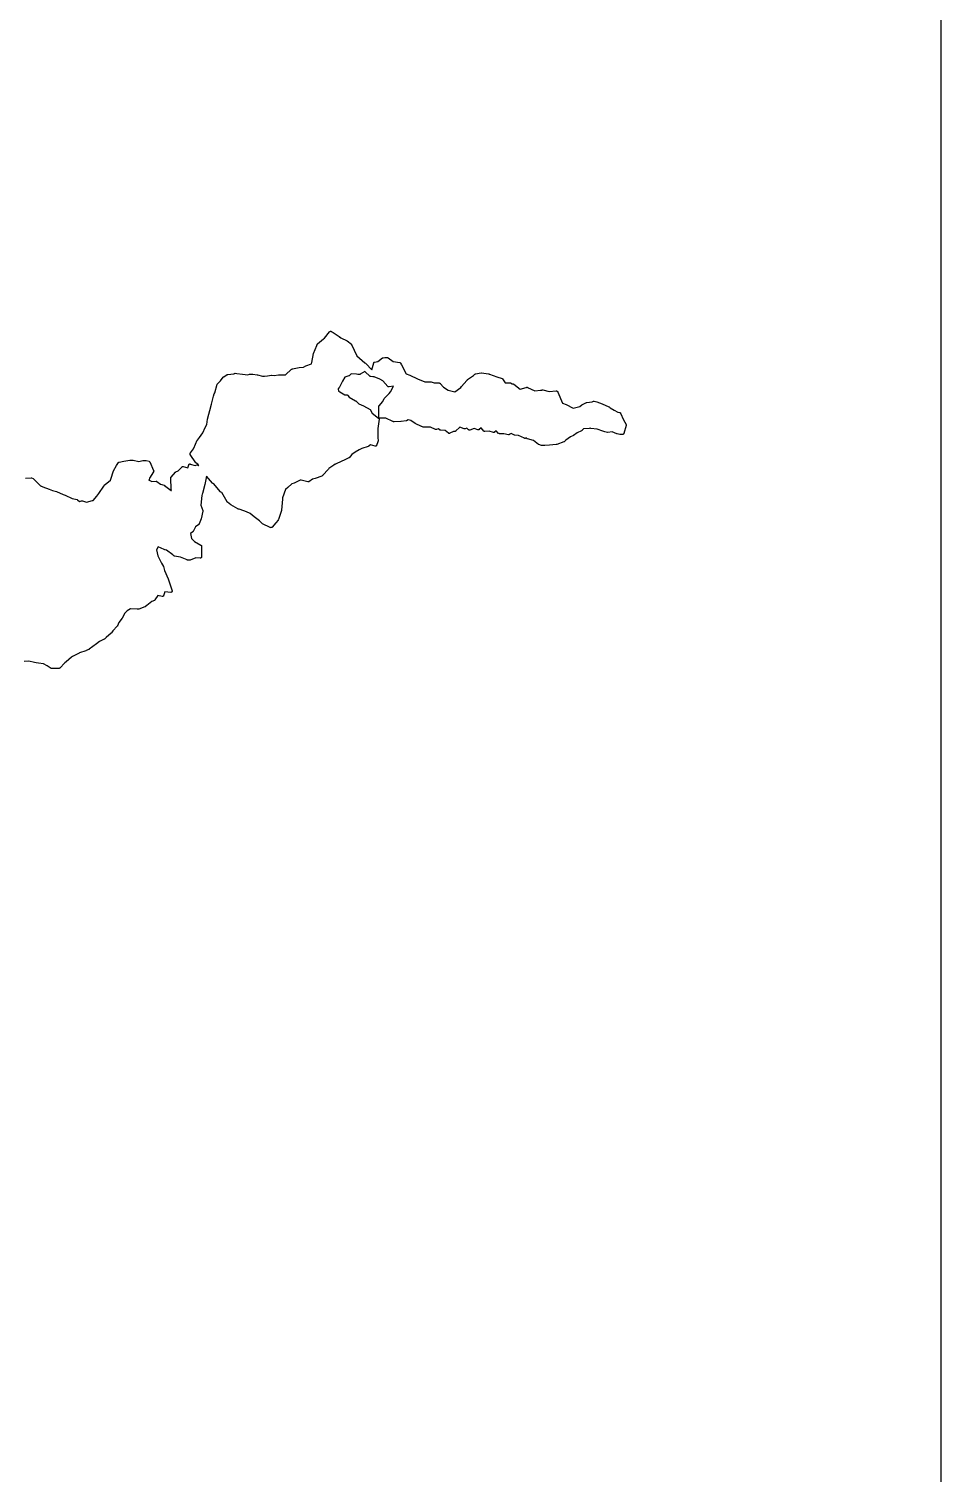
# Model space of a CAD drawing. Header units: millimetres. Extents: x 0 to 600, y 0 to 900.
# Drawn here: x 546.9 to 600, y 687.4 to 771.5 of the extents above; entities that cross this region are included whole.
import ezdxf

# ---------------------------------------------------------------- set-up
doc = ezdxf.new("R2010")
doc.units = ezdxf.units.MM
doc.layers.add('CORTE', color=1, linetype='Continuous')
doc.layers.add('HOJA', color=8, linetype='Continuous')

msp = doc.modelspace()

# ---------------------------------------------------------------- linework, layer by layer
at = {"layer": 'CORTE'}
msp.add_lwpolyline([(546.692, 745.379), (547.016, 745.397), (547.019, 745.397), (547.029, 745.396), (547.042, 745.393), (547.049, 745.391), (547.133, 745.354), (547.137, 745.352), (547.146, 745.347), (547.153, 745.341), (547.573, 744.922), (547.61, 744.912), (547.615, 744.91), (547.704, 744.872), (548.061, 744.737), (548.268, 744.653), (548.497, 744.592), (548.502, 744.59), (548.888, 744.427), (548.951, 744.404), (548.993, 744.388), (548.996, 744.386), (549.403, 744.178), (549.692, 744.126), (549.697, 744.125), (549.704, 744.122), (549.713, 744.119), (549.718, 744.115), (549.722, 744.113), (549.841, 744.019), (549.959, 744.05), (549.966, 744.052), (549.981, 744.053), (549.995, 744.051), (550.002, 744.049), (550.253, 743.97), (550.586, 744.069), (550.597, 744.072), (550.607, 744.072), (550.612, 744.071), (550.616, 744.071), (550.626, 744.069), (550.836, 744.333), (550.954, 744.47), (550.959, 744.475), (551.251, 744.907), (551.252, 744.908), (551.312, 744.987), (551.315, 744.991), (551.319, 744.995), (551.322, 744.998), (551.643, 745.251), (551.664, 745.322), (551.664, 745.323), (551.814, 745.79), (551.815, 745.794), (551.819, 745.803), (551.991, 746.1), (552.098, 746.277), (552.101, 746.281), (552.104, 746.284), (552.11, 746.29), (552.117, 746.296), (552.123, 746.299), (552.129, 746.302), (552.138, 746.306), (552.144, 746.307), (552.42, 746.362), (552.421, 746.362), (552.768, 746.427), (552.774, 746.428), (552.781, 746.428), (552.788, 746.428), (552.866, 746.417), (552.955, 746.412), (552.961, 746.411), (553.289, 746.343), (553.523, 746.407), (553.529, 746.408), (553.536, 746.409), (553.544, 746.409), (553.715, 746.393), (553.72, 746.392), (553.891, 746.353), (553.895, 746.352), (553.9, 746.35), (553.908, 746.346), (553.914, 746.342), (553.92, 746.338), (553.927, 746.331), (553.931, 746.326), (553.937, 746.317), (554.154, 745.815), (554.157, 745.805), (554.159, 745.791), (554.158, 745.779), (554.157, 745.776), (554.156, 745.772), (554.154, 745.763), (554.15, 745.754), (554.147, 745.75), (553.908, 745.364), (553.893, 745.297), (553.891, 745.289), (553.887, 745.28), (553.884, 745.274), (553.879, 745.267), (553.877, 745.264), (553.884, 745.263), (553.894, 745.259), (553.901, 745.256), (554.056, 745.17), (554.291, 745.194), (554.297, 745.194), (554.305, 745.194), (554.31, 745.193), (554.318, 745.191), (554.327, 745.188), (554.332, 745.186), (554.337, 745.183), (554.342, 745.18), (554.546, 745.023), (554.772, 744.956), (554.778, 744.955), (554.792, 744.948), (555.171, 744.663), (555.188, 744.656), (555.182, 744.707), (555.181, 744.71), (555.153, 745.382), (555.153, 745.389), (555.155, 745.4), (555.158, 745.41), (555.161, 745.417), (555.163, 745.421), (555.168, 745.428), (555.172, 745.433), (555.431, 745.718), (555.436, 745.723), (555.44, 745.726), (555.444, 745.729), (555.45, 745.732), (555.572, 745.795), (555.812, 746.035), (555.819, 746.042), (555.828, 746.047), (555.835, 746.05), (555.839, 746.052), (555.846, 746.054), (555.855, 746.056), (555.863, 746.056), (555.868, 746.056), (555.877, 746.055), (556.149, 745.981), (556.193, 746.147), (556.195, 746.151), (556.197, 746.158), (556.202, 746.165), (556.203, 746.167), (556.207, 746.173), (556.216, 746.182), (556.222, 746.186), (556.224, 746.187), (556.233, 746.193), (556.243, 746.196), (556.245, 746.197), (556.252, 746.199), (556.266, 746.2), (556.276, 746.199), (556.283, 746.197), (556.287, 746.196), (556.562, 746.103), (556.673, 746.139), (556.676, 746.14), (556.686, 746.142), (556.696, 746.142), (556.704, 746.142), (556.715, 746.139), (556.725, 746.136), (556.736, 746.13), (556.743, 746.125), (556.79, 746.085), (556.722, 746.185), (556.614, 746.261), (556.609, 746.265), (556.6, 746.273), (556.287, 746.759), (556.285, 746.764), (556.282, 746.769), (556.28, 746.778), (556.278, 746.783), (556.277, 746.789), (556.277, 746.797), (556.278, 746.807), (556.28, 746.819), (556.284, 746.829), (556.287, 746.835), (556.29, 746.838), (556.465, 747.084), (556.466, 747.085), (556.488, 747.113), (556.695, 747.581), (556.698, 747.586), (556.699, 747.589), (556.702, 747.593), (556.828, 747.739), (557.016, 748.003), (557.156, 748.327), (557.158, 748.33), (557.248, 748.491), (557.295, 748.808), (557.296, 748.812), (557.372, 749.101), (557.429, 749.314), (557.429, 749.314), (557.529, 749.683), (557.642, 750.14), (557.642, 750.141), (557.681, 750.275), (557.683, 750.28), (557.686, 750.286), (557.713, 750.339), (557.854, 750.842), (557.857, 750.849), (557.862, 750.858), (557.866, 750.863), (557.869, 750.868), (557.874, 750.873), (558.054, 751.031), (558.207, 751.256), (558.21, 751.26), (558.217, 751.267), (558.222, 751.272), (558.226, 751.275), (558.23, 751.278), (558.443, 751.402), (558.448, 751.405), (558.459, 751.41), (558.466, 751.411), (558.47, 751.412), (558.823, 751.456), (558.872, 751.474), (558.875, 751.475), (558.884, 751.477), (558.893, 751.477), (558.899, 751.477), (558.906, 751.477), (558.989, 751.461), (559.331, 751.427), (559.635, 751.396), (559.726, 751.423), (559.731, 751.424), (559.74, 751.425), (559.747, 751.425), (559.925, 751.421), (559.93, 751.421), (560.188, 751.379), (560.191, 751.379), (560.484, 751.302), (560.603, 751.305), (560.791, 751.321), (561.006, 751.363), (561.013, 751.365), (561.024, 751.365), (561.029, 751.364), (561.171, 751.344), (561.425, 751.391), (561.432, 751.392), (561.831, 751.385), (562.183, 751.712), (562.187, 751.716), (562.193, 751.72), (562.199, 751.724), (562.208, 751.727), (562.237, 751.736), (562.241, 751.737), (562.631, 751.809), (562.634, 751.81), (562.876, 751.836), (563.023, 751.904), (563.352, 752.033), (563.363, 752.108), (563.452, 752.627), (563.453, 752.633), (563.456, 752.64), (563.652, 753.095), (563.674, 753.158), (563.675, 753.162), (563.68, 753.172), (563.687, 753.182), (563.694, 753.189), (564.047, 753.475), (564.098, 753.517), (564.397, 753.901), (564.4, 753.905), (564.406, 753.911), (564.414, 753.916), (564.421, 753.921), (564.432, 753.925), (564.444, 753.928), (564.453, 753.928), (564.456, 753.928), (564.464, 753.928), (564.474, 753.926), (564.482, 753.924), (564.488, 753.921), (564.491, 753.919), (564.611, 753.848), (564.613, 753.847), (564.962, 753.616), (564.966, 753.613), (564.969, 753.61), (565.042, 753.542), (565.413, 753.368), (565.418, 753.365), (565.421, 753.363), (565.664, 753.168), (565.672, 753.16), (565.676, 753.154), (565.677, 753.152), (565.68, 753.146), (565.982, 752.497), (565.985, 752.493), (566.441, 752.078), (566.486, 752.062), (566.497, 752.057), (566.505, 752.051), (566.509, 752.048), (566.512, 752.045), (566.854, 751.687), (566.964, 752.081), (566.966, 752.087), (566.969, 752.092), (566.972, 752.099), (566.977, 752.106), (566.982, 752.111), (566.988, 752.117), (566.994, 752.122), (567, 752.125), (567.007, 752.128), (567.014, 752.131), (567.02, 752.132), (567.203, 752.17), (567.486, 752.369), (567.49, 752.372), (567.499, 752.376), (567.507, 752.379), (567.511, 752.38), (567.608, 752.401), (567.613, 752.402), (567.622, 752.403), (567.773, 752.393), (567.779, 752.393), (567.785, 752.391), (567.79, 752.39), (567.797, 752.388), (567.806, 752.383), (568.106, 752.173), (568.479, 752.108), (568.486, 752.106), (568.494, 752.103), (568.5, 752.1), (568.504, 752.098), (568.51, 752.094), (568.518, 752.087), (568.524, 752.081), (568.527, 752.076), (568.53, 752.072), (568.589, 751.962), (568.857, 751.451), (569.062, 751.374), (569.512, 751.16), (569.512, 751.16), (569.515, 751.158), (569.947, 750.988), (570.285, 750.98), (570.291, 750.979), (570.301, 750.978), (570.376, 750.954), (570.378, 750.954), (570.488, 750.913), (570.787, 750.913), (570.793, 750.913), (570.801, 750.912), (570.808, 750.91), (570.813, 750.908), (570.82, 750.905), (570.826, 750.901), (570.832, 750.897), (570.837, 750.893), (570.841, 750.889), (571.026, 750.673), (571.296, 750.498), (571.682, 750.395), (572.034, 750.657), (572.078, 750.707), (572.391, 751.063), (572.424, 751.103), (572.431, 751.11), (572.781, 751.352), (572.849, 751.423), (572.852, 751.425), (572.857, 751.43), (572.865, 751.435), (572.867, 751.436), (572.875, 751.44), (572.886, 751.443), (573.225, 751.499), (573.231, 751.5), (573.235, 751.5), (573.24, 751.5), (573.655, 751.442), (573.66, 751.441), (573.687, 751.434), (573.692, 751.432), (573.707, 751.426), (574.132, 751.28), (574.439, 751.174), (574.448, 751.17), (574.454, 751.166), (574.459, 751.162), (574.467, 751.154), (574.472, 751.148), (574.622, 750.918), (574.897, 750.925), (574.904, 750.925), (574.913, 750.924), (574.921, 750.922), (574.93, 750.918), (574.934, 750.916), (575.031, 750.865), (575.083, 750.861), (575.091, 750.86), (575.096, 750.859), (575.1, 750.858), (575.109, 750.854), (575.117, 750.85), (575.12, 750.847), (575.493, 750.558), (575.836, 750.655), (575.841, 750.656), (575.866, 750.659), (575.876, 750.663), (575.881, 750.664), (575.887, 750.665), (575.896, 750.666), (575.901, 750.666), (575.906, 750.666), (575.916, 750.664), (575.923, 750.662), (575.927, 750.66), (576.345, 750.464), (576.679, 750.505), (576.688, 750.505), (576.698, 750.504), (576.704, 750.502), (576.738, 750.492), (576.749, 750.5), (576.754, 750.503), (576.758, 750.505), (576.767, 750.509), (576.778, 750.512), (576.786, 750.513), (576.794, 750.513), (576.8, 750.512), (576.805, 750.511), (577.189, 750.423), (577.588, 750.448), (577.595, 750.449), (577.601, 750.449), (577.616, 750.448), (577.622, 750.448), (577.629, 750.446), (577.635, 750.444), (577.642, 750.441), (577.649, 750.437), (577.654, 750.434), (577.659, 750.43), (577.665, 750.424), (577.671, 750.417), (577.674, 750.411), (577.676, 750.407), (577.69, 750.378), (577.69, 750.377), (577.965, 749.747), (578.162, 749.665), (578.165, 749.663), (578.583, 749.447), (578.959, 749.535), (579.078, 749.639), (579.08, 749.641), (579.084, 749.644), (579.09, 749.647), (579.349, 749.777), (579.356, 749.78), (579.367, 749.783), (579.372, 749.783), (579.681, 749.822), (579.771, 749.854), (579.775, 749.855), (579.782, 749.856), (579.788, 749.857), (579.795, 749.857), (579.801, 749.856), (579.806, 749.856), (579.95, 749.825), (579.954, 749.824), (579.96, 749.822), (580.262, 749.704), (580.263, 749.703), (580.66, 749.534), (580.666, 749.531), (580.672, 749.527), (580.676, 749.524), (580.734, 749.474), (580.96, 749.329), (581.172, 749.209), (581.282, 749.2), (581.286, 749.2), (581.293, 749.198), (581.301, 749.195), (581.306, 749.193), (581.312, 749.19), (581.319, 749.185), (581.324, 749.181), (581.331, 749.174), (581.335, 749.167), (581.338, 749.163), (581.34, 749.158), (581.509, 748.777), (581.509, 748.777), (581.655, 748.495), (581.658, 748.491), (581.661, 748.481), (581.663, 748.473), (581.664, 748.468), (581.664, 748.462), (581.664, 748.454), (581.663, 748.446), (581.662, 748.441), (581.526, 747.967), (581.522, 747.956), (581.516, 747.947), (581.508, 747.938), (581.502, 747.932), (581.497, 747.928), (581.488, 747.923), (581.483, 747.922), (581.477, 747.919), (581.468, 747.917), (581.461, 747.916), (581.456, 747.916), (581.307, 747.92), (581.303, 747.92), (581.136, 747.945), (581.132, 747.946), (581.122, 747.948), (581.117, 747.951), (580.855, 748.072), (580.599, 748.039), (580.595, 748.039), (580.589, 748.039), (580.582, 748.04), (580.578, 748.04), (580.429, 748.073), (580.426, 748.074), (580.304, 748.109), (580.302, 748.11), (579.984, 748.229), (579.612, 748.272), (579.611, 748.272), (579.576, 748.278), (579.519, 748.264), (579.513, 748.262), (579.188, 748.241), (579.08, 748.14), (579.076, 748.137), (579.071, 748.133), (579.066, 748.13), (578.807, 748.006), (578.605, 747.863), (578.6, 747.86), (578.595, 747.857), (578.417, 747.779), (578.15, 747.588), (578.046, 747.496), (578.043, 747.493), (578.038, 747.489), (578.03, 747.485), (578.025, 747.484), (577.632, 747.336), (577.63, 747.335), (577.616, 747.331), (577.611, 747.33), (577.607, 747.329), (577.591, 747.328), (577.193, 747.295), (577.192, 747.295), (576.92, 747.282), (576.769, 747.265), (576.763, 747.265), (576.756, 747.265), (576.752, 747.266), (576.745, 747.267), (576.738, 747.269), (576.573, 747.33), (576.568, 747.332), (576.559, 747.337), (576.266, 747.56), (575.923, 747.657), (575.918, 747.659), (575.912, 747.661), (575.905, 747.665), (575.901, 747.668), (575.843, 747.712), (575.794, 747.692), (575.783, 747.688), (575.775, 747.688), (575.77, 747.687), (575.761, 747.688), (575.753, 747.689), (575.745, 747.691), (575.74, 747.693), (575.394, 747.852), (575.177, 747.879), (575.171, 747.88), (575.164, 747.882), (575.159, 747.884), (574.977, 747.971), (574.854, 747.905), (574.849, 747.903), (574.84, 747.9), (574.833, 747.898), (574.826, 747.897), (574.817, 747.897), (574.811, 747.897), (574.805, 747.898), (574.547, 747.958), (574.287, 747.96), (574.281, 747.96), (574.27, 747.962), (574.26, 747.965), (574.249, 747.97), (574.239, 747.978), (574.234, 747.982), (574.1, 748.125), (573.997, 748.044), (573.991, 748.039), (573.979, 748.033), (573.97, 748.03), (573.963, 748.028), (573.951, 748.027), (573.941, 748.028), (573.937, 748.029), (573.932, 748.029), (573.683, 748.103), (573.439, 748.089), (573.433, 748.088), (573.423, 748.089), (573.417, 748.09), (573.413, 748.091), (573.403, 748.095), (573.396, 748.099), (573.393, 748.101), (573.386, 748.105), (573.38, 748.112), (573.377, 748.115), (573.227, 748.303), (573.107, 748.2), (573.101, 748.195), (573.094, 748.19), (573.088, 748.187), (573.079, 748.184), (573.074, 748.183), (573.066, 748.181), (573.058, 748.181), (573.05, 748.181), (573.044, 748.182), (573.036, 748.184), (573.029, 748.186), (572.822, 748.272), (572.557, 748.173), (572.551, 748.171), (572.545, 748.17), (572.539, 748.169), (572.53, 748.169), (572.521, 748.17), (572.514, 748.172), (572.506, 748.174), (572.501, 748.177), (572.494, 748.18), (572.486, 748.186), (572.482, 748.189), (572.383, 748.283), (572.286, 748.244), (572.282, 748.243), (572.273, 748.24), (572.26, 748.239), (572.246, 748.24), (572.238, 748.243), (572.233, 748.244), (571.985, 748.344), (571.724, 748.103), (571.719, 748.098), (571.713, 748.095), (571.707, 748.091), (571.7, 748.089), (571.694, 748.087), (571.685, 748.085), (571.679, 748.085), (571.603, 748.083), (571.391, 747.984), (571.385, 747.981), (571.375, 747.979), (571.37, 747.978), (571.362, 747.977), (571.354, 747.977), (571.349, 747.978), (571.343, 747.979), (571.335, 747.981), (571.328, 747.984), (571.322, 747.987), (571.315, 747.991), (571.124, 748.155), (570.846, 748.168), (570.836, 748.17), (570.828, 748.172), (570.823, 748.174), (570.817, 748.177), (570.713, 748.235), (570.621, 748.202), (570.615, 748.2), (570.607, 748.198), (570.604, 748.198), (570.597, 748.198), (570.588, 748.198), (570.582, 748.2), (570.575, 748.201), (570.57, 748.203), (570.269, 748.333), (569.943, 748.334), (569.938, 748.334), (569.848, 748.347), (569.844, 748.348), (569.84, 748.349), (569.76, 748.375), (569.756, 748.377), (569.374, 748.561), (569.121, 748.723), (568.969, 748.767), (568.882, 748.712), (568.875, 748.708), (568.866, 748.705), (568.859, 748.702), (568.852, 748.701), (568.556, 748.667), (568.552, 748.667), (568.152, 748.661), (568.148, 748.66), (568.143, 748.659), (568.138, 748.659), (568.132, 748.658), (568.123, 748.658), (568.118, 748.659), (568.098, 748.662), (568.09, 748.664), (568.083, 748.667), (567.662, 748.864), (567.331, 748.862), (567.326, 748.862), (567.319, 748.863), (567.31, 748.865), (567.305, 748.868), (567.297, 748.871), (567.29, 748.875), (567.286, 748.878), (567.279, 748.884), (567.274, 748.89), (567.271, 748.894), (567.266, 748.901), (567.263, 748.909), (567.261, 748.914), (567.259, 748.923), (567.258, 748.931), (567.258, 748.936), (567.261, 749.54), (567.261, 749.548), (567.264, 749.563), (567.268, 749.571), (567.272, 749.579), (567.277, 749.588), (567.495, 749.831), (567.573, 750.006), (567.574, 750.01), (567.579, 750.017), (567.585, 750.025), (567.862, 750.302), (567.944, 750.392), (568.116, 750.736), (567.858, 750.684), (567.85, 750.683), (567.843, 750.683), (567.839, 750.683), (567.833, 750.684), (567.825, 750.685), (567.817, 750.688), (567.804, 750.694), (567.794, 750.702), (567.79, 750.706), (567.488, 751.047), (567.326, 751.142), (566.999, 751.266), (566.91, 751.275), (566.801, 751.285), (566.793, 751.286), (566.786, 751.288), (566.78, 751.29), (566.77, 751.295), (566.762, 751.301), (566.441, 751.585), (566.173, 751.418), (566.168, 751.415), (566.16, 751.412), (566.153, 751.41), (566.143, 751.408), (566.055, 751.407), (566.051, 751.407), (566.044, 751.408), (565.956, 751.424), (565.654, 751.44), (565.534, 751.337), (565.528, 751.332), (565.514, 751.324), (565.287, 751.25), (565.156, 751.011), (564.964, 750.664), (564.961, 750.659), (564.891, 750.569), (564.917, 750.436), (564.985, 750.403), (564.989, 750.401), (565.279, 750.215), (565.397, 750.222), (565.401, 750.222), (565.408, 750.222), (565.419, 750.22), (565.426, 750.217), (565.431, 750.215), (565.44, 750.211), (565.45, 750.203), (565.457, 750.195), (565.46, 750.192), (565.532, 750.089), (565.907, 749.882), (565.91, 749.88), (565.914, 749.877), (565.919, 749.873), (566.101, 749.691), (566.363, 749.583), (566.368, 749.581), (566.751, 749.363), (566.758, 749.359), (566.766, 749.352), (566.771, 749.346), (566.777, 749.338), (566.871, 749.15), (567.253, 748.872), (567.258, 748.868), (567.262, 748.863), (567.268, 748.857), (567.272, 748.85), (567.275, 748.845), (567.278, 748.839), (567.28, 748.832), (567.282, 748.824), (567.282, 748.816), (567.283, 748.81), (567.282, 748.804), (567.209, 748.259), (567.201, 747.75), (567.216, 747.524), (567.216, 747.517), (567.215, 747.507), (567.214, 747.501), (567.212, 747.496), (567.135, 747.28), (567.133, 747.274), (567.13, 747.27), (567.126, 747.262), (567.12, 747.256), (567.117, 747.253), (567.111, 747.247), (567.103, 747.242), (567.098, 747.24), (567.092, 747.237), (567.084, 747.234), (567.075, 747.233), (567.067, 747.232), (567.064, 747.232), (567.055, 747.233), (566.774, 747.303), (566.695, 747.253), (566.687, 747.243), (566.684, 747.239), (566.678, 747.233), (566.671, 747.229), (566.667, 747.226), (566.658, 747.221), (566.652, 747.219), (566.269, 747.105), (566.123, 747.03), (565.893, 746.882), (565.694, 746.74), (565.529, 746.565), (565.527, 746.562), (565.52, 746.556), (565.513, 746.552), (565.509, 746.55), (565.24, 746.426), (565.115, 746.366), (565.115, 746.366), (564.732, 746.193), (564.726, 746.19), (564.713, 746.187), (564.636, 746.136), (564.355, 745.928), (564.339, 745.903), (564.337, 745.901), (564.335, 745.898), (563.99, 745.521), (563.987, 745.518), (563.981, 745.513), (563.974, 745.508), (563.956, 745.498), (563.953, 745.496), (563.949, 745.495), (563.557, 745.35), (563.553, 745.349), (563.396, 745.31), (563.183, 745.166), (563.177, 745.163), (563.17, 745.159), (563.163, 745.157), (563.157, 745.155), (563.152, 745.154), (563.141, 745.153), (563.13, 745.154), (563.123, 745.156), (562.733, 745.256), (562.7, 745.258), (562.687, 745.259), (562.342, 745.078), (562.338, 745.076), (562.332, 745.073), (562.199, 745.037), (561.974, 744.827), (561.972, 744.825), (561.832, 744.714), (561.663, 744.218), (561.661, 744.214), (561.65, 744.192), (561.649, 744.157), (561.603, 743.512), (561.603, 743.509), (561.602, 743.504), (561.6, 743.497), (561.417, 742.968), (561.415, 742.964), (561.413, 742.961), (561.401, 742.938), (561.398, 742.932), (561.268, 742.767), (561.057, 742.516), (561.052, 742.511), (561.044, 742.504), (561.034, 742.499), (561.029, 742.497), (561.024, 742.495), (561.017, 742.493), (560.996, 742.49), (560.992, 742.489), (560.986, 742.489), (560.957, 742.49), (560.949, 742.49), (560.942, 742.492), (560.934, 742.494), (560.928, 742.497), (560.498, 742.709), (560.493, 742.712), (560.487, 742.716), (560.483, 742.719), (560.307, 742.885), (560.01, 743.111), (559.765, 743.31), (559.563, 743.404), (559.191, 743.545), (559.133, 743.558), (559.132, 743.558), (559.072, 743.574), (559.063, 743.577), (559.057, 743.58), (558.65, 743.822), (558.646, 743.825), (558.453, 743.973), (558.449, 743.976), (558.442, 743.982), (558.437, 743.99), (558.434, 743.994), (558.115, 744.528), (558.064, 744.559), (558.059, 744.563), (558.054, 744.567), (558.051, 744.571), (557.639, 745.052), (557.635, 745.052), (557.63, 745.051), (557.622, 745.051), (557.615, 745.052), (557.605, 745.054), (557.598, 745.058), (557.595, 745.059), (557.589, 745.062), (557.582, 745.067), (557.577, 745.072), (557.573, 745.075), (557.222, 745.482), (557.139, 745.01), (557.138, 745.006), (556.988, 744.485), (556.977, 744.434), (556.976, 744.433), (556.958, 744.368), (556.895, 743.804), (557.02, 743.488), (557.022, 743.478), (557.024, 743.469), (557.024, 743.463), (557.023, 743.457), (557.022, 743.449), (556.918, 743.007), (556.916, 743.003), (556.812, 742.712), (556.81, 742.709), (556.807, 742.703), (556.801, 742.694), (556.797, 742.689), (556.794, 742.686), (556.789, 742.682), (556.596, 742.543), (556.446, 742.27), (556.443, 742.265), (556.437, 742.258), (556.433, 742.254), (556.429, 742.251), (556.298, 742.149), (556.362, 741.863), (556.524, 741.69), (556.9, 741.478), (556.905, 741.475), (556.912, 741.469), (556.921, 741.46), (556.928, 741.448), (556.931, 741.443), (556.933, 741.437), (556.936, 741.428), (556.936, 741.421), (556.937, 741.416), (556.941, 740.786), (556.941, 740.781), (556.94, 740.775), (556.939, 740.766), (556.935, 740.756), (556.932, 740.752), (556.93, 740.748), (556.925, 740.741), (556.919, 740.735), (556.913, 740.729), (556.907, 740.725), (556.902, 740.722), (556.894, 740.718), (556.888, 740.716), (556.883, 740.714), (556.873, 740.713), (556.865, 740.713), (556.861, 740.713), (556.604, 740.739), (556.278, 740.598), (556.273, 740.596), (556.264, 740.593), (556.254, 740.592), (556.189, 740.591), (556.181, 740.592), (556.11, 740.606), (556.106, 740.607), (556.1, 740.609), (555.721, 740.78), (555.362, 740.837), (555.352, 740.839), (555.344, 740.843), (555.337, 740.846), (555.261, 740.903), (554.896, 741.177), (554.817, 741.202), (554.813, 741.204), (554.767, 741.224), (554.767, 741.224), (554.42, 741.383), (554.31, 741.194), (554.387, 740.857), (554.61, 740.413), (554.726, 740.233), (554.728, 740.229), (554.732, 740.22), (554.788, 740.004), (555.001, 739.511), (555.002, 739.508), (555.231, 738.819), (555.232, 738.81), (555.233, 738.799), (555.232, 738.784), (555.229, 738.775), (555.225, 738.764), (555.22, 738.756), (555.217, 738.752), (555.211, 738.746), (555.205, 738.74), (555.201, 738.738), (555.195, 738.733), (555.186, 738.73), (555.181, 738.727), (555.17, 738.725), (555.163, 738.724), (555.16, 738.724), (555.154, 738.724), (554.812, 738.761), (554.731, 738.529), (554.729, 738.525), (554.726, 738.52), (554.722, 738.514), (554.717, 738.507), (554.712, 738.502), (554.708, 738.498), (554.702, 738.494), (554.694, 738.489), (554.687, 738.487), (554.683, 738.485), (554.675, 738.483), (554.665, 738.482), (554.654, 738.482), (554.647, 738.483), (554.403, 738.535), (554.219, 738.278), (554.215, 738.273), (554.209, 738.267), (554.203, 738.262), (554.193, 738.255), (554.039, 738.192), (553.761, 737.967), (553.669, 737.891), (553.665, 737.887), (553.655, 737.881), (553.648, 737.879), (553.289, 737.746), (553.28, 737.743), (553.271, 737.742), (553.268, 737.742), (553.22, 737.742), (553.187, 737.741), (553.184, 737.74), (552.813, 737.76), (552.609, 737.638), (552.473, 737.502), (552.32, 737.228), (552.318, 737.226), (552.134, 736.959), (552.048, 736.769), (552.046, 736.763), (552.04, 736.755), (552.036, 736.75), (551.772, 736.474), (551.695, 736.362), (551.691, 736.357), (551.687, 736.353), (551.395, 736.089), (551.393, 736.087), (551.285, 736.004), (551.281, 736.001), (551.275, 735.998), (550.995, 735.852), (550.82, 735.729), (550.622, 735.569), (550.62, 735.568), (550.397, 735.408), (550.392, 735.404), (550.386, 735.401), (550.216, 735.329), (550.213, 735.327), (549.842, 735.199), (549.84, 735.198), (549.811, 735.189), (549.699, 735.131), (549.43, 734.982), (549.429, 734.981), (549.373, 734.953), (549.06, 734.675), (549.056, 734.672), (549.054, 734.671), (548.973, 734.623), (548.697, 734.318), (548.692, 734.313), (548.682, 734.305), (548.672, 734.301), (548.667, 734.299), (548.659, 734.296), (548.651, 734.295), (548.517, 734.281), (548.512, 734.28), (548.22, 734.286), (548.213, 734.286), (548.203, 734.288), (548.197, 734.29), (548.191, 734.293), (548.185, 734.296), (547.949, 734.438), (547.738, 734.556), (547.446, 734.601), (547.444, 734.601), (547.317, 734.627), (547.209, 734.645), (547.207, 734.645), (546.89, 734.716), (546.619, 734.697)], dxfattribs=at)
at = {"layer": 'HOJA'}
msp.add_lwpolyline([(0, 0), (600, 0), (600, 900), (0, 900)], close=True, dxfattribs=at)

doc.saveas('drawing.dxf')
